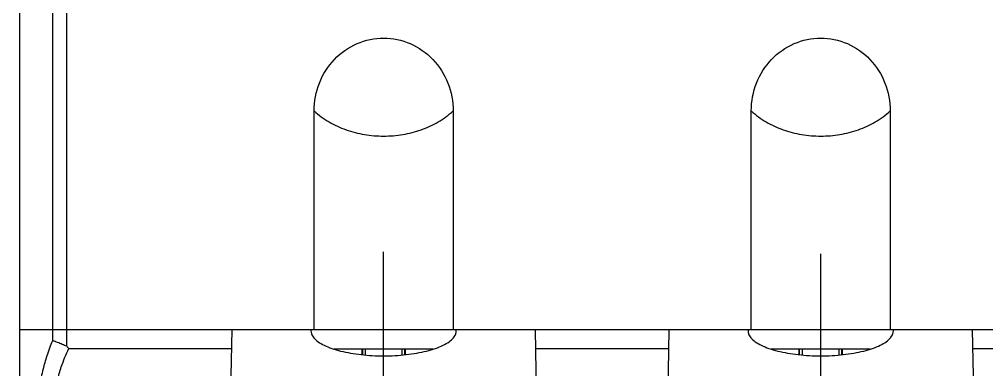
# Model space of a CAD drawing. Header units: millimetres. Extents: x 107 to 2900, y 85 to 3996.
# Drawn here: x 1994.3 to 2060.7, y 3633.2 to 3657.2 of the extents above; entities that cross this region are included whole.
import ezdxf
from ezdxf.lldxf.tags import DXFTag

# ---------------------------------------------------------------- set-up
doc = ezdxf.new("R2010")
doc.units = ezdxf.units.MM
doc.layers.add('2', color=7, linetype='Continuous')
tags = doc.linetypes.add('CENTER', pattern=[2, 1.25, -0.25, 0.25, -0.25]).pattern_tags.tags
tags[10:11] = [DXFTag(74, 4), DXFTag(75, 0), DXFTag(340, '0'), DXFTag(46, 1.0), DXFTag(50, 0.0), DXFTag(44, 0.0), DXFTag(45, 0.0)]
tags[8:9] = [DXFTag(74, 4), DXFTag(75, 0), DXFTag(340, '0'), DXFTag(46, 1.0), DXFTag(50, 0.0), DXFTag(44, 0.0), DXFTag(45, 0.0)]
tags[6:7] = [DXFTag(74, 4), DXFTag(75, 0), DXFTag(340, '0'), DXFTag(46, 1.0), DXFTag(50, 0.0), DXFTag(44, 0.0), DXFTag(45, 0.0)]
tags[4:5] = [DXFTag(74, 4), DXFTag(75, 0), DXFTag(340, '0'), DXFTag(46, 1.0), DXFTag(50, 0.0), DXFTag(44, 0.0), DXFTag(45, 0.0)]

msp = doc.modelspace()

# ---------------------------------------------------------------- linework, layer by layer
at = {"color": 7, "linetype": 'Continuous'}
for p, q in [((1997.576, 3634.811), (1997.576, 3697.959)), ((1994.32, 3697.459), (1994.32, 3603.959)), ((1996.612, 3635.208), (1996.612, 3697.459)), ((2014.55, 3635.959), (2014.55, 3650.959)), ((2024.089, 3650.959), (2024.089, 3635.959)), ((2044.55, 3635.959), (2044.55, 3650.959)), ((2054.089, 3650.959), (2054.089, 3635.959)), ((1994.32, 3635.959), (2102.274, 3635.959)), ((2008.895, 3635.959), (2008.82, 3631.658)), ((2014.337, 3635.959), (2014.331, 3635.873)), ((2024.308, 3635.873), (2024.302, 3635.959)), ((2029.819, 3631.658), (2029.744, 3635.959)), ((2038.895, 3635.959), (2038.82, 3631.658)), ((2044.337, 3635.959), (2044.331, 3635.873)), ((2054.308, 3635.873), (2054.302, 3635.959)), ((2059.819, 3631.658), (2059.744, 3635.959)), ((1997.71, 3634.659), (2008.873, 3634.659)), ((2022.718, 3634.621), (2015.921, 3634.621)), ((2017.817, 3634.621), (2017.817, 3634.237)), ((2017.87, 3634.621), (2017.87, 3634.232)), ((2018.073, 3634.216), (2018.07, 3634.621)), ((2020.57, 3634.621), (2020.566, 3634.216)), ((2020.77, 3634.232), (2020.77, 3634.621)), ((2020.822, 3634.237), (2020.822, 3634.621)), ((2029.767, 3634.659), (2038.873, 3634.659)), ((2052.718, 3634.621), (2045.921, 3634.621)), ((2047.817, 3634.621), (2047.817, 3634.237)), ((2047.87, 3634.232), (2047.87, 3634.621)), ((2048.073, 3634.216), (2048.07, 3634.621)), ((2050.57, 3634.621), (2050.566, 3634.216)), ((2050.77, 3634.232), (2050.77, 3634.621)), ((2050.822, 3634.237), (2050.822, 3634.621)), ((2059.767, 3634.659), (2068.873, 3634.659))]:
    msp.add_line(p, q, dxfattribs=at)
for points, knots in [([(2014.55, 3650.959), (2014.55, 3651.608), (2014.794, 3652.911), (2015.847, 3654.572), (2017.432, 3655.694), (2018.698, 3655.959), (2019.32, 3655.959)], [0, 0, 0, 0, 1.94756, 3.871175, 5.76041, 7.624952, 7.624952, 7.624952, 7.624952]), ([(2019.32, 3655.959), (2019.941, 3655.959), (2021.207, 3655.694), (2022.792, 3654.572), (2023.845, 3652.911), (2024.089, 3651.608), (2024.089, 3650.959)], [0, 0, 0, 0, 1.864542, 3.753778, 5.677393, 7.624952, 7.624952, 7.624952, 7.624952]), ([(2044.55, 3650.959), (2044.55, 3651.608), (2044.794, 3652.911), (2045.847, 3654.572), (2047.432, 3655.694), (2048.698, 3655.959), (2049.32, 3655.959)], [0, 0, 0, 0, 1.94756, 3.871175, 5.76041, 7.624952, 7.624952, 7.624952, 7.624952]), ([(2049.32, 3655.959), (2049.941, 3655.959), (2051.207, 3655.694), (2052.792, 3654.572), (2053.845, 3652.911), (2054.089, 3651.608), (2054.089, 3650.959)], [0, 0, 0, 0, 1.864542, 3.753778, 5.677393, 7.624952, 7.624952, 7.624952, 7.624952]), ([(2014.55, 3650.959), (2014.863, 3650.673), (2015.556, 3650.166), (2016.732, 3649.627), (2018.002, 3649.307), (2019.32, 3649.201), (2020.637, 3649.307), (2021.907, 3649.627), (2023.083, 3650.166), (2023.776, 3650.673), (2024.089, 3650.959)], [0, 0, 0, 0, 1.272243, 2.553383, 3.858524, 5.180168, 6.501812, 7.806953, 9.088093, 10.360336, 10.360336, 10.360336, 10.360336]), ([(2044.55, 3650.959), (2044.863, 3650.673), (2045.556, 3650.166), (2046.732, 3649.627), (2048.002, 3649.307), (2049.32, 3649.201), (2050.637, 3649.307), (2051.907, 3649.627), (2053.083, 3650.166), (2053.776, 3650.673), (2054.089, 3650.959)], [0, 0, 0, 0, 1.272243, 2.553383, 3.858524, 5.180168, 6.501812, 7.806953, 9.088093, 10.360336, 10.360336, 10.360336, 10.360336]), ([(2014.331, 3635.873), (2014.331, 3635.805), (2014.36, 3635.628), (2014.53, 3635.361), (2014.838, 3635.099), (2015.258, 3634.861), (2015.779, 3634.652), (2016.385, 3634.475), (2017.059, 3634.334), (2017.784, 3634.232), (2018.544, 3634.17), (2019.059, 3634.156), (2019.32, 3634.156)], [0, 0, 0, 0, 0.203734, 0.528289, 0.925523, 1.407122, 1.970203, 2.604887, 3.297966, 4.035159, 4.801755, 5.582085, 5.582085, 5.582085, 5.582085]), ([(2019.32, 3634.156), (2019.58, 3634.156), (2020.095, 3634.17), (2020.855, 3634.232), (2021.58, 3634.334), (2022.255, 3634.475), (2022.86, 3634.652), (2023.381, 3634.861), (2023.801, 3635.099), (2024.109, 3635.361), (2024.279, 3635.628), (2024.308, 3635.805), (2024.308, 3635.873)], [0, 0, 0, 0, 0.780331, 1.546927, 2.284119, 2.977198, 3.611882, 4.174963, 4.656562, 5.053796, 5.378351, 5.582085, 5.582085, 5.582085, 5.582085]), ([(2044.331, 3635.873), (2044.331, 3635.805), (2044.36, 3635.628), (2044.53, 3635.361), (2044.838, 3635.099), (2045.258, 3634.861), (2045.779, 3634.652), (2046.385, 3634.475), (2047.059, 3634.334), (2047.784, 3634.232), (2048.544, 3634.17), (2049.059, 3634.156), (2049.32, 3634.156)], [0, 0, 0, 0, 0.203734, 0.528289, 0.925523, 1.407122, 1.970203, 2.604887, 3.297966, 4.035159, 4.801755, 5.582085, 5.582085, 5.582085, 5.582085]), ([(2049.32, 3634.156), (2049.58, 3634.156), (2050.095, 3634.17), (2050.855, 3634.232), (2051.58, 3634.334), (2052.255, 3634.475), (2052.86, 3634.652), (2053.381, 3634.861), (2053.801, 3635.099), (2054.109, 3635.361), (2054.279, 3635.628), (2054.308, 3635.805), (2054.308, 3635.873)], [0, 0, 0, 0, 0.780331, 1.546927, 2.284119, 2.977198, 3.611882, 4.174963, 4.656562, 5.053796, 5.378351, 5.582085, 5.582085, 5.582085, 5.582085]), ([(1996.612, 3605.509), (1996.541, 3605.674), (1996.406, 3606.017), (1996.182, 3606.675), (1995.948, 3607.51), (1995.632, 3608.925), (1995.331, 3610.882), (1995.09, 3613.41), (1994.94, 3616.12), (1994.87, 3618.935), (1994.87, 3621.783), (1994.94, 3624.597), (1995.09, 3627.307), (1995.331, 3629.835), (1995.632, 3631.792), (1995.948, 3633.207), (1996.182, 3634.042), (1996.406, 3634.7), (1996.541, 3635.043), (1996.612, 3635.208)], [0, 0, 0, 0, 0.537871, 1.105252, 2.084338, 3.137699, 5.45389, 8.016772, 10.755703, 13.592942, 16.462472, 19.299679, 22.038534, 24.601412, 26.917623, 27.970973, 28.950044, 29.517439, 30.055335, 30.055335, 30.055335, 30.055335]), ([(1997.709, 3606.058), (1997.613, 3606.255), (1997.429, 3606.672), (1997.168, 3607.39), (1996.921, 3608.232), (1996.61, 3609.567), (1996.313, 3611.414), (1996.075, 3613.801), (1995.928, 3616.358), (1995.858, 3619.015), (1995.858, 3621.703), (1995.928, 3624.359), (1996.075, 3626.916), (1996.313, 3629.303), (1996.61, 3631.15), (1996.921, 3632.485), (1997.168, 3633.327), (1997.429, 3634.045), (1997.613, 3634.462), (1997.709, 3634.659)], [0, 0, 0, 0, 0.658397, 1.364436, 2.291578, 3.287885, 5.476296, 7.89611, 10.481382, 13.159135, 15.86728, 18.545002, 21.130203, 23.550012, 25.738443, 26.73474, 27.661867, 28.367915, 29.026342, 29.026342, 29.026342, 29.026342]), ([(1997.576, 3634.811), (1997.471, 3634.854), (1997.258, 3634.941), (1996.937, 3635.074), (1996.721, 3635.162), (1996.612, 3635.208)], [0, 0, 0, 0, 0.341064, 0.688452, 1.042147, 1.042147, 1.042147, 1.042147]), ([(1997.576, 3634.811), (1997.591, 3634.794), (1997.621, 3634.76), (1997.665, 3634.709), (1997.695, 3634.675), (1997.71, 3634.659)], [0, 0, 0, 0, 0.067703, 0.1352805, 0.2027324, 0.2027324, 0.2027324, 0.2027324])]:
    msp.add_open_spline(points, degree=3, knots=knots, dxfattribs=at)
at = {"layer": '2', "color": 1, "linetype": 'CENTER'}
for p, q in [((2019.32, 3611.986), (2019.32, 3641.304)), ((2049.32, 3611.986), (2049.32, 3641.155))]:
    msp.add_line(p, q, dxfattribs=at)

doc.saveas('drawing.dxf')
